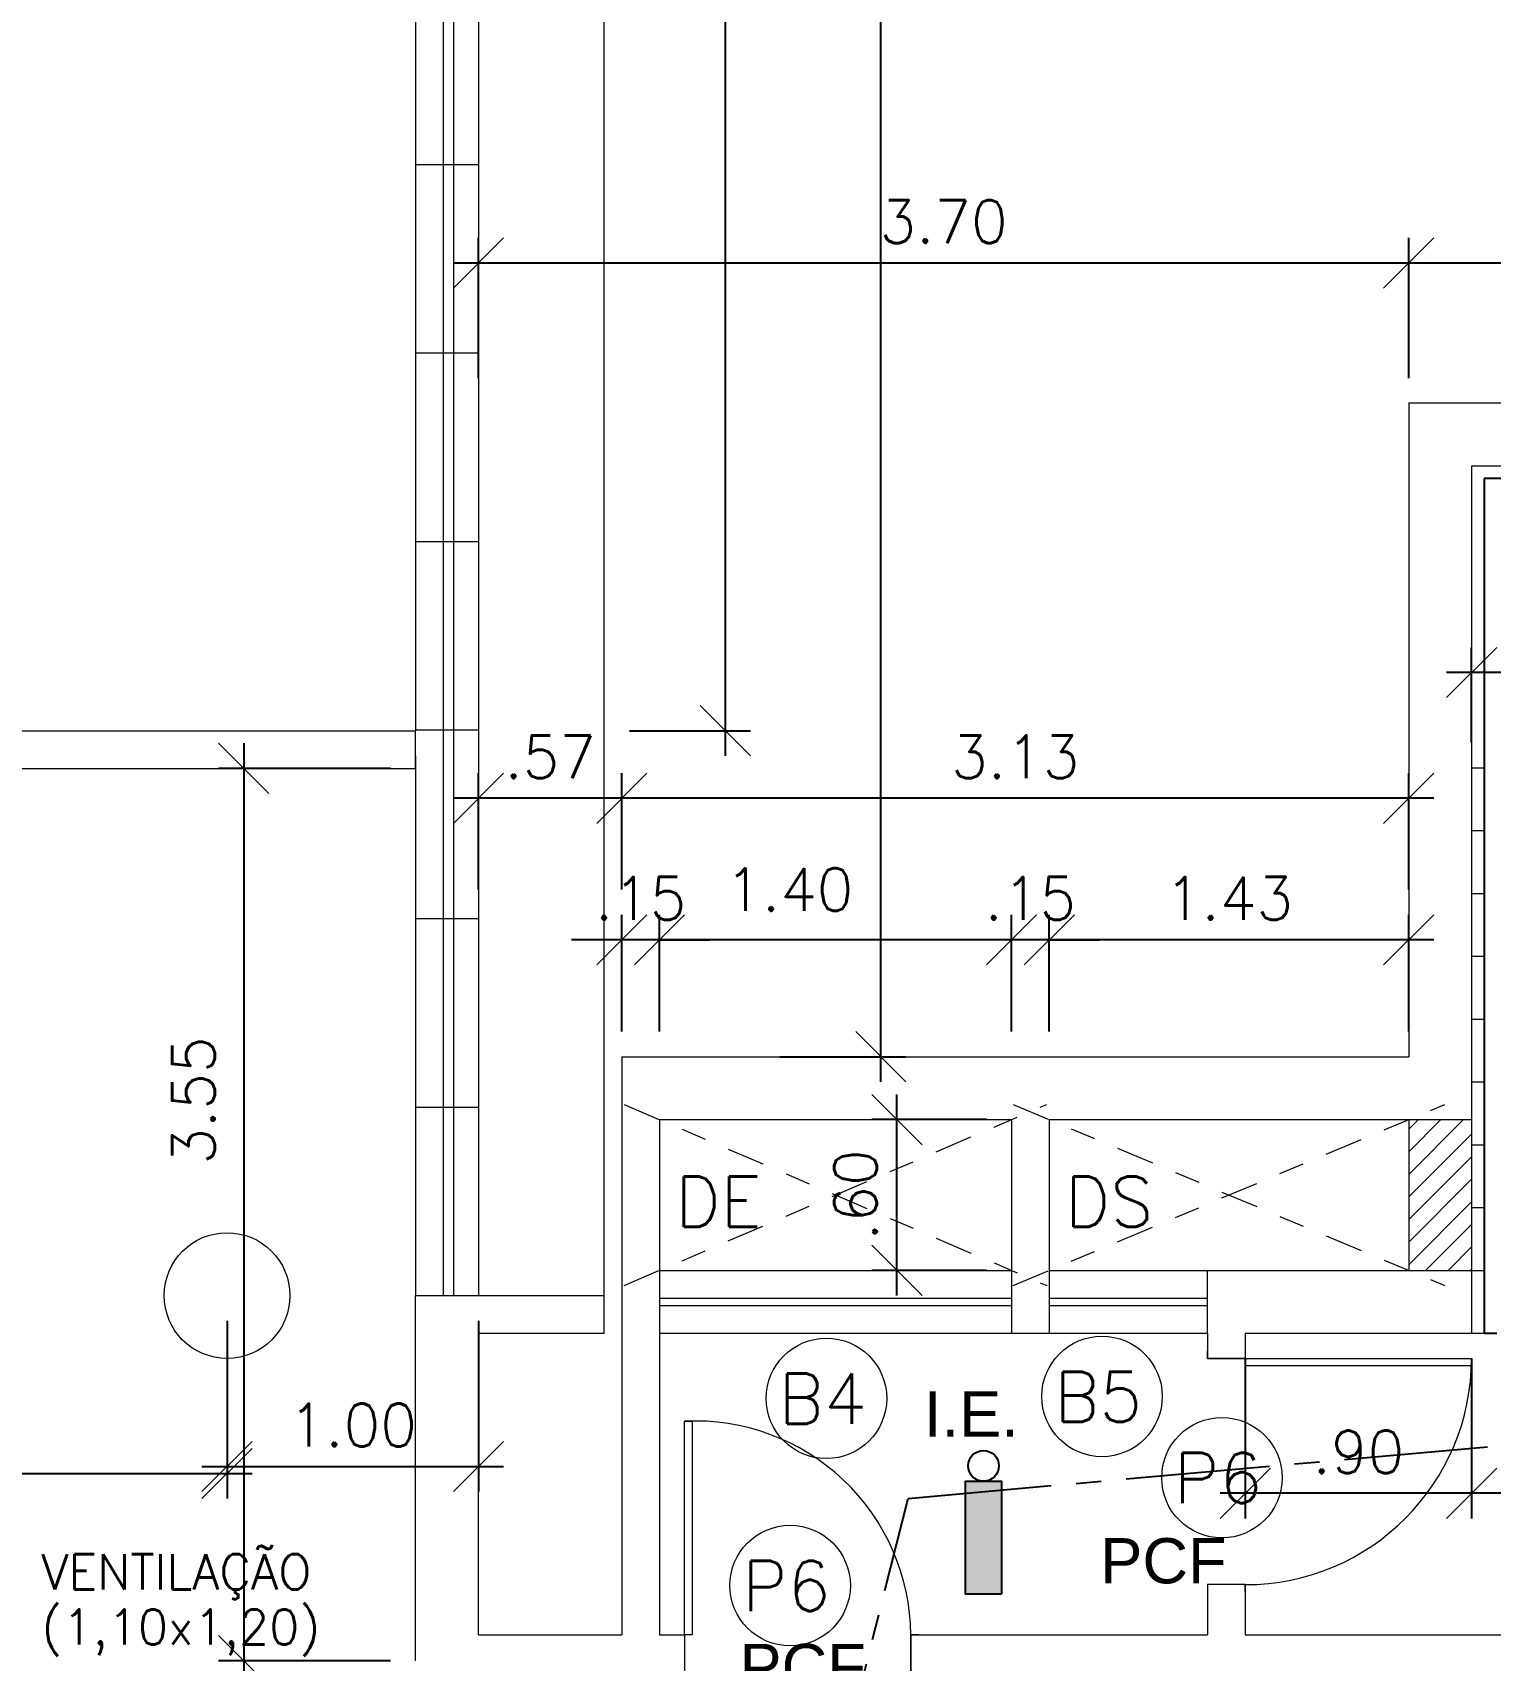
# Model space of a CAD drawing. Header units: millimetres. Extents: x 521 to 1055, y 261 to 520.
# Drawn here: x 680.48 to 686.28, y 403.8 to 410.27 of the extents above; entities that cross this region are included whole.
import ezdxf

# ---------------------------------------------------------------- set-up
doc = ezdxf.new("R2010")
doc.units = ezdxf.units.MM
for name, pattern in [('CENTER2', [28.575, 19.05, -3.175, 3.175, -3.175]), ('CONTINU', [0]), ('DASHDOT', [1, 0.5, -0.25, 0, -0.25])]:
    doc.linetypes.add(name, pattern=pattern)
doc.layers.add('0.1', color=8, linetype='Continuous', lineweight=13)
doc.layers.add('ppci', color=8, linetype='Continuous')
doc.styles.add('ROMANS', font='romans')
doc.styles.get("Standard").update_dxf_attribs({"font": 'romans.shx'})
doc.styles.add('STYLE1', font='sanss___.ttf')
doc.dimstyles.new('Fares Eng - 50', dxfattribs={"dimscale": 2, "dimtxt": 0.085, "dimasz": 0.1, "dimexe": 0.05, "dimexo": 0.05, "dimgap": 0.04, "dimtad": 1, "dimzin": 4, "dimdsep": 46, "dimtxsty": 'ROMANS', "dimblk1": 'OBLIQUE', "dimblk2": 'OBLIQUE', "dimsah": 1, "dimcen": 0.05, "dimdle": 0.05, "dimclrd": 8, "dimclre": 8, "dimclrt": 8, "dimaunit": 1, "dimadec": 0, "dimazin": 0, "dimtfac": 1, "dimtix": 1, "dimtmove": 2, "dimatfit": 0, "dimldrblk": 'OPEN90', "dimfxl": 1, "dimtolj": 1, "dimtzin": 0, "dimarcsym": 0})

# ---------------------------------------------------------------- blocks, each defined once
blk = doc.blocks.new('P90')
for points in [[(0.075, 0.93), (0.075, 0.9), (-0.075, 0.9), (-0.075, 0.93)], [(0.075, -0.03), (0.075, 0), (-0.075, 0), (-0.075, -0.03)]]:
    blk.add_lwpolyline(points)
blk.add_lwpolyline([(0.975, 0.87), (0.075, 0.87), (0.075, 0.9), (0.975, 0.9)], close=True)
at = {"color": 8}
blk.add_arc((0.075, 0.9), 0.9, 270, 0, dxfattribs=at)
blk = doc.blocks.new('_OBLIQUE')
at = {"color": 0, "linetype": 'ByBlock'}
blk.add_line((-0.5, -0.5), (0.5, 0.5), dxfattribs=at)
blk = doc.blocks.new('*D405')
at = {"layer": '0.1', "color": 8, "linetype": 'CONTINU', "lineweight": -2, "transparency": 16777216}
for p, q in [((686.2027, 407.4465), (686.2027, 407.825)), ((687.4027, 407.4465), (687.4027, 407.825)), ((687.5027, 407.725), (686.1027, 407.725))]:
    blk.add_line(p, q, dxfattribs=at)
at = {"layer": 'DEFPOINTS', "color": 0, "linetype": 'CONTINU', "lineweight": -2, "transparency": 16777216}
for p in [(686.2027, 407.725), (686.2027, 407.3465), (687.4027, 407.3465)]:
    blk.add_point(p, dxfattribs=at)
at = {"layer": '0.1', "color": 8, "linetype": 'CONTINU', "lineweight": -2, "transparency": 16777216, "xscale": 0.2, "yscale": 0.2, "zscale": 0.2, "rotation": 180}
blk.add_blockref('_OBLIQUE', (686.2027, 407.725), dxfattribs=at)
at = {"layer": '0.1', "color": 8, "linetype": 'CONTINU', "lineweight": -2, "transparency": 16777216, "xscale": 0.2, "yscale": 0.2, "zscale": 0.2}
blk.add_blockref('_OBLIQUE', (687.4027, 407.725), dxfattribs=at)
at = {"layer": '0.1', "color": 8, "linetype": 'CONTINU', "transparency": 16777216, "insert": (686.8027, 407.89), "char_height": 0.17, "attachment_point": 5, "style": 'ROMANS'}
blk.add_mtext('\\A1;1.20', dxfattribs=at)
blk = doc.blocks.new('_Open90')
at = {"color": 0, "linetype": 'ByBlock', "lineweight": -2}
for p, q in [((-0.5, 0.5), (0, 0)), ((0, 0), (-1, 0)), ((0, 0), (-0.5, -0.5))]:
    blk.add_line(p, q, dxfattribs=at)
blk = doc.blocks.new('*D408')
at = {"layer": '0.1', "color": 8, "linetype": 'CONTINU', "lineweight": -2, "transparency": 16777216}
for p, q in [((686.2027, 404.9965), (686.2027, 404.36)), ((688.7527, 404.9965), (688.7527, 404.36)), ((688.8527, 404.46), (686.1027, 404.46))]:
    blk.add_line(p, q, dxfattribs=at)
at = {"layer": 'DEFPOINTS', "color": 0, "linetype": 'CONTINU', "lineweight": -2, "transparency": 16777216}
for p in [(686.2027, 405.0965), (688.7527, 405.0965), (686.2027, 404.46)]:
    blk.add_point(p, dxfattribs=at)
at = {"layer": '0.1', "color": 8, "linetype": 'CONTINU', "lineweight": -2, "transparency": 16777216, "xscale": 0.2, "yscale": 0.2, "zscale": 0.2, "rotation": 180}
blk.add_blockref('_OBLIQUE', (686.2027, 404.46), dxfattribs=at)
at = {"layer": '0.1', "color": 8, "linetype": 'CONTINU', "lineweight": -2, "transparency": 16777216, "xscale": 0.2, "yscale": 0.2, "zscale": 0.2}
blk.add_blockref('_OBLIQUE', (688.7527, 404.46), dxfattribs=at)
at = {"layer": '0.1', "color": 8, "linetype": 'CONTINU', "transparency": 16777216, "insert": (687.4777, 404.625), "char_height": 0.17, "attachment_point": 5, "style": 'ROMANS'}
blk.add_mtext('\\A1;2.55', dxfattribs=at)
blk = doc.blocks.new('*D409')
at = {"layer": '0.1', "color": 8, "linetype": 'CONTINU', "lineweight": -2, "transparency": 16777216}
for p, q in [((685.3027, 404.9965), (685.3027, 404.36)), ((686.2027, 404.9965), (686.2027, 404.36)), ((686.3027, 404.46), (685.2027, 404.46))]:
    blk.add_line(p, q, dxfattribs=at)
at = {"layer": 'DEFPOINTS', "color": 0, "linetype": 'CONTINU', "lineweight": -2, "transparency": 16777216}
for p in [(685.3027, 405.0965), (686.2027, 405.0965), (685.3027, 404.46)]:
    blk.add_point(p, dxfattribs=at)
at = {"layer": '0.1', "color": 8, "linetype": 'CONTINU', "lineweight": -2, "transparency": 16777216, "xscale": 0.2, "yscale": 0.2, "zscale": 0.2, "rotation": 180}
blk.add_blockref('_OBLIQUE', (685.3027, 404.46), dxfattribs=at)
at = {"layer": '0.1', "color": 8, "linetype": 'CONTINU', "lineweight": -2, "transparency": 16777216, "xscale": 0.2, "yscale": 0.2, "zscale": 0.2}
blk.add_blockref('_OBLIQUE', (686.2027, 404.46), dxfattribs=at)
at = {"layer": '0.1', "color": 8, "linetype": 'CONTINU', "transparency": 16777216, "insert": (685.7527, 404.625), "char_height": 0.17, "attachment_point": 5, "style": 'ROMANS'}
blk.add_mtext('\\A1;.90', dxfattribs=at)
blk = doc.blocks.new('P90 - parede 25cm')
for points in [[(-0.125, 0.93), (-0.125, 0.9), (0.125, 0.9), (0.125, 0.93)], [(-0.125, -0.03), (-0.125, 0), (0.125, 0), (0.125, -0.03)]]:
    blk.add_lwpolyline(points)
blk.add_lwpolyline([(-0.975, 0.03), (-0.125, 0.03), (-0.125, 0), (-0.975, 0)], close=True)
at = {"color": 8}
blk.add_arc((-0.1175, 0.0415), 0.8585, 90.50075, 182.77241, dxfattribs=at)
blk = doc.blocks.new('*D419')
at = {"layer": '0.1', "color": 8, "linetype": 'CONTINU', "lineweight": -2, "transparency": 16777216}
for p, q in [((676.6277, 405.1465), (676.6277, 404.4387)), ((681.2527, 405.1465), (681.2527, 404.4387)), ((676.5277, 404.5387), (681.3527, 404.5387))]:
    blk.add_line(p, q, dxfattribs=at)
at = {"layer": 'DEFPOINTS', "color": 0, "linetype": 'CONTINU', "lineweight": -2, "transparency": 16777216}
for p in [(676.6277, 405.2465), (681.2527, 405.2465), (681.2527, 404.5387)]:
    blk.add_point(p, dxfattribs=at)
at = {"layer": '0.1', "color": 8, "linetype": 'CONTINU', "lineweight": -2, "transparency": 16777216, "xscale": 0.2, "yscale": 0.2, "zscale": 0.2, "rotation": 180}
blk.add_blockref('_OBLIQUE', (676.6277, 404.5387), dxfattribs=at)
at = {"layer": '0.1', "color": 8, "linetype": 'CONTINU', "lineweight": -2, "transparency": 16777216, "xscale": 0.2, "yscale": 0.2, "zscale": 0.2}
blk.add_blockref('_OBLIQUE', (681.2527, 404.5387), dxfattribs=at)
at = {"layer": '0.1', "color": 8, "linetype": 'CONTINU', "transparency": 16777216, "insert": (678.9402, 404.7037), "char_height": 0.17, "attachment_point": 5, "style": 'ROMANS'}
blk.add_mtext('\\A1;4.625', dxfattribs=at)
blk = doc.blocks.new('*D420')
at = {"layer": '0.1', "color": 8, "linetype": 'CONTINU', "lineweight": -2, "transparency": 16777216}
for p, q in [((681.2527, 405.1465), (681.2527, 404.4665)), ((682.2527, 405.1465), (682.2527, 404.4665)), ((681.1527, 404.5665), (682.3527, 404.5665))]:
    blk.add_line(p, q, dxfattribs=at)
at = {"layer": 'DEFPOINTS', "color": 0, "linetype": 'CONTINU', "lineweight": -2, "transparency": 16777216}
for p in [(681.2527, 405.2465), (682.2527, 405.2465), (682.2527, 404.5665)]:
    blk.add_point(p, dxfattribs=at)
at = {"layer": '0.1', "color": 8, "linetype": 'CONTINU', "lineweight": -2, "transparency": 16777216, "xscale": 0.2, "yscale": 0.2, "zscale": 0.2, "rotation": 180}
blk.add_blockref('_OBLIQUE', (681.2527, 404.5665), dxfattribs=at)
at = {"layer": '0.1', "color": 8, "linetype": 'CONTINU', "lineweight": -2, "transparency": 16777216, "xscale": 0.2, "yscale": 0.2, "zscale": 0.2}
blk.add_blockref('_OBLIQUE', (682.2527, 404.5665), dxfattribs=at)
at = {"layer": '0.1', "color": 8, "linetype": 'CONTINU', "transparency": 16777216, "insert": (681.7527, 404.7315), "char_height": 0.17, "attachment_point": 5, "style": 'ROMANS'}
blk.add_mtext('\\A1;1.00', dxfattribs=at)
blk = doc.blocks.new('*D380')
at = {"layer": '0.1', "color": 8, "linetype": 'CONTINU', "lineweight": -2, "transparency": 16777216}
for p, q in [((685.9527, 408.8965), (685.9527, 409.4536)), ((689.0027, 408.8965), (689.0027, 409.4536)), ((689.1027, 409.3536), (685.8527, 409.3536))]:
    blk.add_line(p, q, dxfattribs=at)
at = {"layer": 'DEFPOINTS', "color": 0, "linetype": 'CONTINU', "lineweight": -2, "transparency": 16777216}
for p in [(685.9527, 409.3536), (685.9527, 408.7965), (689.0027, 408.7965)]:
    blk.add_point(p, dxfattribs=at)
at = {"layer": '0.1', "color": 8, "linetype": 'CONTINU', "lineweight": -2, "transparency": 16777216, "xscale": 0.2, "yscale": 0.2, "zscale": 0.2, "rotation": 180}
blk.add_blockref('_OBLIQUE', (685.9527, 409.3536), dxfattribs=at)
at = {"layer": '0.1', "color": 8, "linetype": 'CONTINU', "lineweight": -2, "transparency": 16777216, "xscale": 0.2, "yscale": 0.2, "zscale": 0.2}
blk.add_blockref('_OBLIQUE', (689.0027, 409.3536), dxfattribs=at)
at = {"layer": '0.1', "color": 8, "linetype": 'CONTINU', "transparency": 16777216, "insert": (687.4777, 409.5186), "char_height": 0.17, "attachment_point": 5, "style": 'ROMANS'}
blk.add_mtext('\\A1;3.05', dxfattribs=at)
blk = doc.blocks.new('*D381')
at = {"layer": '0.1', "color": 8, "linetype": 'CONTINU', "lineweight": -2, "transparency": 16777216}
for p, q in [((682.2527, 408.8965), (682.2527, 409.4536)), ((685.9527, 408.8965), (685.9527, 409.4536)), ((686.0527, 409.3536), (682.1527, 409.3536))]:
    blk.add_line(p, q, dxfattribs=at)
at = {"layer": 'DEFPOINTS', "color": 0, "linetype": 'CONTINU', "lineweight": -2, "transparency": 16777216}
for p in [(682.2527, 409.3536), (682.2527, 408.7965), (685.9527, 408.7965)]:
    blk.add_point(p, dxfattribs=at)
at = {"layer": '0.1', "color": 8, "linetype": 'CONTINU', "lineweight": -2, "transparency": 16777216, "xscale": 0.2, "yscale": 0.2, "zscale": 0.2, "rotation": 180}
blk.add_blockref('_OBLIQUE', (682.2527, 409.3536), dxfattribs=at)
at = {"layer": '0.1', "color": 8, "linetype": 'CONTINU', "lineweight": -2, "transparency": 16777216, "xscale": 0.2, "yscale": 0.2, "zscale": 0.2}
blk.add_blockref('_OBLIQUE', (685.9527, 409.3536), dxfattribs=at)
at = {"layer": '0.1', "color": 8, "linetype": 'CONTINU', "transparency": 16777216, "insert": (684.1027, 409.5186), "char_height": 0.17, "attachment_point": 5, "style": 'ROMANS'}
blk.add_mtext('\\A1;3.70', dxfattribs=at)
blk = doc.blocks.new('*D435')
at = {"layer": '0.1', "color": 8, "linetype": 'CONTINU', "lineweight": -2, "transparency": 16777216}
for p, q in [((684.5227, 406.2965), (684.5227, 406.7616)), ((685.9527, 406.2965), (685.9527, 406.7616)), ((686.0527, 406.6616), (684.4227, 406.6616))]:
    blk.add_line(p, q, dxfattribs=at)
at = {"layer": 'DEFPOINTS', "color": 0, "linetype": 'CONTINU', "lineweight": -2, "transparency": 16777216}
for p in [(684.5227, 406.6616), (684.5227, 406.1965), (685.9527, 406.1965)]:
    blk.add_point(p, dxfattribs=at)
at = {"layer": '0.1', "color": 8, "linetype": 'CONTINU', "lineweight": -2, "transparency": 16777216, "xscale": 0.2, "yscale": 0.2, "zscale": 0.2, "rotation": 180}
blk.add_blockref('_OBLIQUE', (684.5227, 406.6616), dxfattribs=at)
at = {"layer": '0.1', "color": 8, "linetype": 'CONTINU', "lineweight": -2, "transparency": 16777216, "xscale": 0.2, "yscale": 0.2, "zscale": 0.2}
blk.add_blockref('_OBLIQUE', (685.9527, 406.6616), dxfattribs=at)
at = {"layer": '0.1', "color": 8, "linetype": 'CONTINU', "transparency": 16777216, "insert": (685.2377, 406.8266), "char_height": 0.17, "attachment_point": 5, "style": 'ROMANS'}
blk.add_mtext('\\A1;1.43', dxfattribs=at)
blk = doc.blocks.new('*D382')
at = {"layer": '0.1', "color": 8, "linetype": 'CONTINU', "lineweight": -2, "transparency": 16777216}
for p, q in [((684.3727, 406.2965), (684.3727, 406.7616)), ((684.5227, 406.2965), (684.5227, 406.7616)), ((684.3727, 406.6616), (684.1727, 406.6616)), ((684.5227, 406.6616), (684.3727, 406.6616)), ((684.5227, 406.6616), (684.7227, 406.6616))]:
    blk.add_line(p, q, dxfattribs=at)
at = {"layer": 'DEFPOINTS', "color": 0, "linetype": 'CONTINU', "lineweight": -2, "transparency": 16777216}
for p in [(684.3727, 406.6616), (684.3727, 406.1965), (684.5227, 406.1965)]:
    blk.add_point(p, dxfattribs=at)
at = {"layer": '0.1', "color": 8, "linetype": 'CONTINU', "lineweight": -2, "transparency": 16777216, "xscale": 0.2, "yscale": 0.2, "zscale": 0.2}
blk.add_blockref('_OBLIQUE', (684.3727, 406.6616), dxfattribs=at)
at = {"layer": '0.1', "color": 8, "linetype": 'CONTINU', "lineweight": -2, "transparency": 16777216, "xscale": 0.2, "yscale": 0.2, "zscale": 0.2, "rotation": 180}
blk.add_blockref('_OBLIQUE', (684.5227, 406.6616), dxfattribs=at)
at = {"layer": '0.1', "color": 8, "linetype": 'CONTINU', "transparency": 16777216, "insert": (684.4477, 406.8266), "char_height": 0.17, "attachment_point": 5, "style": 'ROMANS'}
blk.add_mtext('\\A1;.15', dxfattribs=at)
blk = doc.blocks.new('*D383')
at = {"layer": '0.1', "color": 8, "linetype": 'CONTINU', "lineweight": -2, "transparency": 16777216}
for p, q in [((682.9727, 406.2965), (682.9727, 406.7616)), ((684.3727, 406.2965), (684.3727, 406.7616)), ((684.4727, 406.6616), (682.8727, 406.6616))]:
    blk.add_line(p, q, dxfattribs=at)
at = {"layer": 'DEFPOINTS', "color": 0, "linetype": 'CONTINU', "lineweight": -2, "transparency": 16777216}
for p in [(682.9727, 406.6616), (682.9727, 406.1965), (684.3727, 406.1965)]:
    blk.add_point(p, dxfattribs=at)
at = {"layer": '0.1', "color": 8, "linetype": 'CONTINU', "lineweight": -2, "transparency": 16777216, "xscale": 0.2, "yscale": 0.2, "zscale": 0.2, "rotation": 180}
blk.add_blockref('_OBLIQUE', (682.9727, 406.6616), dxfattribs=at)
at = {"layer": '0.1', "color": 8, "linetype": 'CONTINU', "lineweight": -2, "transparency": 16777216, "xscale": 0.2, "yscale": 0.2, "zscale": 0.2}
blk.add_blockref('_OBLIQUE', (684.3727, 406.6616), dxfattribs=at)
at = {"layer": '0.1', "color": 8, "linetype": 'CONTINU', "transparency": 16777216, "insert": (683.4891, 406.8616), "char_height": 0.17, "attachment_point": 5, "style": 'ROMANS'}
blk.add_mtext('\\A1;1.40', dxfattribs=at)
blk = doc.blocks.new('*D436')
at = {"layer": '0.1', "color": 8, "linetype": 'CONTINU', "lineweight": -2, "transparency": 16777216}
for p, q in [((682.8227, 406.2965), (682.8227, 406.7616)), ((682.9727, 406.2965), (682.9727, 406.7616)), ((682.8227, 406.6616), (682.6227, 406.6616)), ((682.9727, 406.6616), (682.8227, 406.6616)), ((682.9727, 406.6616), (683.1727, 406.6616))]:
    blk.add_line(p, q, dxfattribs=at)
at = {"layer": 'DEFPOINTS', "color": 0, "linetype": 'CONTINU', "lineweight": -2, "transparency": 16777216}
for p in [(682.8227, 406.6616), (682.8227, 406.1965), (682.9727, 406.1965)]:
    blk.add_point(p, dxfattribs=at)
at = {"layer": '0.1', "color": 8, "linetype": 'CONTINU', "lineweight": -2, "transparency": 16777216, "xscale": 0.2, "yscale": 0.2, "zscale": 0.2}
blk.add_blockref('_OBLIQUE', (682.8227, 406.6616), dxfattribs=at)
at = {"layer": '0.1', "color": 8, "linetype": 'CONTINU', "lineweight": -2, "transparency": 16777216, "xscale": 0.2, "yscale": 0.2, "zscale": 0.2, "rotation": 180}
blk.add_blockref('_OBLIQUE', (682.9727, 406.6616), dxfattribs=at)
at = {"layer": '0.1', "color": 8, "linetype": 'CONTINU', "transparency": 16777216, "insert": (682.8977, 406.8266), "char_height": 0.17, "attachment_point": 5, "style": 'ROMANS'}
blk.add_mtext('\\A1;.15', dxfattribs=at)
blk = doc.blocks.new('*D387')
at = {"layer": '0.1', "color": 8, "linetype": 'CONTINU', "lineweight": -2, "transparency": 16777216}
for p, q in [((682.8227, 406.8616), (682.8227, 407.3247)), ((685.9527, 406.8616), (685.9527, 407.3247)), ((686.0527, 407.2247), (682.7227, 407.2247))]:
    blk.add_line(p, q, dxfattribs=at)
at = {"layer": 'DEFPOINTS', "color": 0, "linetype": 'CONTINU', "lineweight": -2, "transparency": 16777216}
for p in [(682.8227, 407.2247), (682.8227, 406.7616), (685.9527, 406.7616)]:
    blk.add_point(p, dxfattribs=at)
at = {"layer": '0.1', "color": 8, "linetype": 'CONTINU', "lineweight": -2, "transparency": 16777216, "xscale": 0.2, "yscale": 0.2, "zscale": 0.2, "rotation": 180}
blk.add_blockref('_OBLIQUE', (682.8227, 407.2247), dxfattribs=at)
at = {"layer": '0.1', "color": 8, "linetype": 'CONTINU', "lineweight": -2, "transparency": 16777216, "xscale": 0.2, "yscale": 0.2, "zscale": 0.2}
blk.add_blockref('_OBLIQUE', (685.9527, 407.2247), dxfattribs=at)
at = {"layer": '0.1', "color": 8, "linetype": 'CONTINU', "transparency": 16777216, "insert": (684.3877, 407.3897), "char_height": 0.17, "attachment_point": 5, "style": 'ROMANS'}
blk.add_mtext('\\A1;3.13', dxfattribs=at)
blk = doc.blocks.new('*D388')
at = {"layer": '0.1', "color": 8, "linetype": 'CONTINU', "lineweight": -2, "transparency": 16777216}
for p, q in [((682.2527, 406.8616), (682.2527, 407.3247)), ((682.8227, 406.8616), (682.8227, 407.3247)), ((682.9227, 407.2247), (682.1527, 407.2247))]:
    blk.add_line(p, q, dxfattribs=at)
at = {"layer": 'DEFPOINTS', "color": 0, "linetype": 'CONTINU', "lineweight": -2, "transparency": 16777216}
for p in [(682.2527, 407.2247), (682.2527, 406.7616), (682.8227, 406.7616)]:
    blk.add_point(p, dxfattribs=at)
at = {"layer": '0.1', "color": 8, "linetype": 'CONTINU', "lineweight": -2, "transparency": 16777216, "xscale": 0.2, "yscale": 0.2, "zscale": 0.2, "rotation": 180}
blk.add_blockref('_OBLIQUE', (682.2527, 407.2247), dxfattribs=at)
at = {"layer": '0.1', "color": 8, "linetype": 'CONTINU', "lineweight": -2, "transparency": 16777216, "xscale": 0.2, "yscale": 0.2, "zscale": 0.2}
blk.add_blockref('_OBLIQUE', (682.8227, 407.2247), dxfattribs=at)
at = {"layer": '0.1', "color": 8, "linetype": 'CONTINU', "transparency": 16777216, "insert": (682.5377, 407.3897), "char_height": 0.17, "attachment_point": 5, "style": 'ROMANS'}
blk.add_mtext('\\A1;.57', dxfattribs=at)
blk = doc.blocks.new('*D437')
at = {"layer": '0.1', "color": 8, "linetype": 'CONTINU', "lineweight": -2, "transparency": 16777216}
for p, q in [((681.3188, 407.4436), (681.3188, 403.6936)), ((681.9027, 407.3436), (681.2188, 407.3436)), ((681.9027, 403.7936), (681.2188, 403.7936))]:
    blk.add_line(p, q, dxfattribs=at)
at = {"layer": 'DEFPOINTS', "color": 0, "linetype": 'CONTINU', "lineweight": -2, "transparency": 16777216}
for p in [(682.0027, 407.3436), (681.3188, 403.7936), (682.0027, 403.7936)]:
    blk.add_point(p, dxfattribs=at)
at = {"layer": '0.1', "color": 8, "linetype": 'CONTINU', "lineweight": -2, "transparency": 16777216, "xscale": 0.2, "yscale": 0.2, "zscale": 0.2}
for p, rotation in [((681.3188, 407.3436), 90), ((681.3188, 403.7936), 270)]:
    blk.add_blockref('_OBLIQUE', p, dxfattribs=dict(at, rotation=rotation))
at = {"layer": '0.1', "color": 8, "linetype": 'CONTINU', "transparency": 16777216, "insert": (681.1188, 406.0224), "char_height": 0.17, "attachment_point": 5, "rotation": 90, "style": 'ROMANS'}
blk.add_mtext('\\A1;3.55', dxfattribs=at)
blk = doc.blocks.new('*D445')
at = {"layer": '0.1', "color": 8, "linetype": 'CONTINU', "lineweight": -2, "transparency": 16777216}
for p, q in [((683.8529, 406.0965), (683.8529, 424.3465)), ((683.4514, 424.2465), (683.9529, 424.2465)), ((683.4514, 406.1965), (683.9529, 406.1965))]:
    blk.add_line(p, q, dxfattribs=at)
at = {"layer": 'DEFPOINTS', "color": 0, "linetype": 'CONTINU', "lineweight": -2, "transparency": 16777216}
for p in [(683.3514, 424.2465), (683.8529, 424.2465), (683.3514, 406.1965)]:
    blk.add_point(p, dxfattribs=at)
at = {"layer": '0.1', "color": 8, "linetype": 'CONTINU', "lineweight": -2, "transparency": 16777216, "xscale": 0.2, "yscale": 0.2, "zscale": 0.2}
for p, rotation in [((683.8529, 424.2465), 90), ((683.8529, 406.1965), 270)]:
    blk.add_blockref('_OBLIQUE', p, dxfattribs=dict(at, rotation=rotation))
at = {"layer": '0.1', "color": 8, "linetype": 'CONTINU', "transparency": 16777216, "insert": (683.6879, 415.2215), "char_height": 0.17, "attachment_point": 5, "rotation": 90, "style": 'ROMANS'}
blk.add_mtext('\\A1;18.05', dxfattribs=at)
blk = doc.blocks.new('*D649')
at = {"layer": '0.1', "color": 8, "linetype": 'CONTINU', "lineweight": -2, "transparency": 16777216}
for p, q in [((683.2342, 417.6465), (683.2342, 407.3936)), ((682.8527, 417.5465), (683.3342, 417.5465)), ((682.8527, 407.4936), (683.3342, 407.4936))]:
    blk.add_line(p, q, dxfattribs=at)
at = {"layer": 'DEFPOINTS', "color": 0, "linetype": 'CONTINU', "lineweight": -2, "transparency": 16777216}
for p in [(682.7527, 417.5465), (682.7527, 407.4936), (683.2342, 407.4936)]:
    blk.add_point(p, dxfattribs=at)
at = {"layer": '0.1', "color": 8, "linetype": 'CONTINU', "lineweight": -2, "transparency": 16777216, "xscale": 0.2, "yscale": 0.2, "zscale": 0.2}
for p, rotation in [((683.2342, 417.5465), 90), ((683.2342, 407.4936), 270)]:
    blk.add_blockref('_OBLIQUE', p, dxfattribs=dict(at, rotation=rotation))
at = {"layer": '0.1', "color": 8, "linetype": 'CONTINU', "transparency": 16777216, "insert": (683.0692, 412.52), "char_height": 0.17, "attachment_point": 5, "rotation": 90, "style": 'ROMANS'}
blk.add_mtext('\\A1;10.05', dxfattribs=at)
blk = doc.blocks.new('*D2471')
at = {"layer": '0.1', "color": 8, "linetype": 'CONTINU', "lineweight": -2, "transparency": 16777216}
for p, q in [((683.9172, 405.2465), (683.9172, 406.0465)), ((684.2727, 405.9465), (683.8172, 405.9465)), ((684.2727, 405.3465), (683.8172, 405.3465))]:
    blk.add_line(p, q, dxfattribs=at)
at = {"layer": 'DEFPOINTS', "color": 0, "linetype": 'CONTINU', "lineweight": -2, "transparency": 16777216}
for p in [(683.9172, 405.9465), (684.3727, 405.9465), (684.3727, 405.3465)]:
    blk.add_point(p, dxfattribs=at)
at = {"layer": '0.1', "color": 8, "linetype": 'CONTINU', "lineweight": -2, "transparency": 16777216, "xscale": 0.2, "yscale": 0.2, "zscale": 0.2}
for p, rotation in [((683.9172, 405.9465), 90), ((683.9172, 405.3465), 270)]:
    blk.add_blockref('_OBLIQUE', p, dxfattribs=dict(at, rotation=rotation))
at = {"layer": '0.1', "color": 8, "linetype": 'CONTINU', "transparency": 16777216, "insert": (683.7522, 405.6465), "char_height": 0.17, "attachment_point": 5, "rotation": 90, "style": 'ROMANS'}
blk.add_mtext('\\A1;.60', dxfattribs=at)

msp = doc.modelspace()

# ---------------------------------------------------------------- hatches: boundary and pattern name
at = {"layer": '0.1', "linetype": 'CONTINU'}
h = msp.add_hatch(dxfattribs=at)
h.set_pattern_fill('ANSI31', color=8, scale=0.02, style=0)
h.set_pattern_definition([(45, (-34.6237, 6e-14), (-0.0449012806, 0.0449012806), [])])
h.paths.add_polyline_path([(686.20267, 405.94649), (685.95267, 405.94649), (685.95267, 405.34649), (686.20267, 405.34649)])
at = {"layer": 'ppci'}
msp.add_hatch(color=10, dxfattribs=at).paths.add_polyline_path([(684.33273, 404.50785), (684.19023, 404.50785), (684.19023, 404.05932), (684.33273, 404.05932)])

# ---------------------------------------------------------------- linework, layer by layer
at = {"layer": '0.1', "color": 8, "linetype": 'CONTINU'}
for p, q in [((682.11267, 423.09649), (682.11267, 405.24649)), ((682.15267, 423.09649), (682.15267, 405.24649)), ((682.25267, 423.09649), (682.25267, 405.24649)), ((682.75267, 405.24649), (682.75267, 423.09649)), ((682.00267, 411.19649), (682.00267, 407.49357)), ((682.00267, 409.74649), (682.25267, 409.74649)), ((682.00267, 408.99649), (682.25267, 408.99649)), ((682.00267, 408.24649), (682.25267, 408.24649)), ((682.00267, 407.49649), (682.25267, 407.49649)), ((682.00267, 407.39357), (682.00267, 405.24649)), ((682.00267, 406.74649), (682.25267, 406.74649)), ((682.00267, 405.99649), (682.25267, 405.99649))]:
    msp.add_line(p, q, dxfattribs=at)
at = {"layer": '0.1', "color": 7}
for p, q in [((685.95267, 408.79649), (685.95267, 406.19649)), ((689.00267, 408.79649), (685.95267, 408.79649)), ((686.20267, 408.54649), (686.20267, 405.94649)), ((688.75267, 408.54649), (686.20267, 408.54649)), ((675.65267, 407.49357), (682.00267, 407.49357)), ((675.65267, 407.34357), (682.00267, 407.34357)), ((686.20267, 406.34495), (686.20267, 405.94649)), ((682.82267, 406.19649), (682.82267, 403.89649)), ((682.82267, 406.19649), (685.95267, 406.19649)), ((682.82267, 406.19649), (685.95267, 406.19649)), ((682.82267, 406.19649), (682.82267, 405.04649)), ((682.97267, 405.94649), (682.97267, 405.09649)), ((682.97267, 405.94649), (682.97267, 405.09649)), ((682.97267, 405.94649), (684.37267, 405.94649)), ((684.37267, 405.94649), (684.37267, 405.09649)), ((684.52267, 405.94649), (686.20267, 405.94649)), ((684.52267, 405.94649), (684.52267, 405.34649)), ((685.95267, 405.94649), (685.95267, 405.34649)), ((686.20267, 405.94649), (686.20267, 405.34649)), ((684.52267, 405.34649), (684.52267, 405.09649)), ((685.15267, 405.34649), (686.20267, 405.34649)), ((685.15267, 405.09649), (685.15267, 405.34649)), ((686.20267, 405.34649), (686.20267, 405.09649)), ((682.00267, 405.24649), (682.75267, 405.24649)), ((682.00267, 403.79357), (682.00267, 405.24649)), ((682.75267, 405.09649), (682.75267, 405.24649)), ((682.25267, 403.89649), (682.25267, 405.09649)), ((682.25267, 405.09649), (682.75267, 405.09649)), ((682.97267, 405.09649), (682.97267, 403.89649)), ((684.37267, 405.09649), (684.52267, 405.09649)), ((685.15267, 405.09649), (685.15267, 404.99649)), ((685.30267, 405.09649), (685.30267, 404.99649)), ((685.30267, 405.09649), (686.20267, 405.09649)), ((685.30267, 405.09649), (686.20267, 405.09649)), ((685.15267, 404.99649), (685.30267, 404.99649)), ((685.30267, 404.09649), (685.15267, 404.09649)), ((685.15267, 404.09649), (685.15267, 403.89649)), ((685.30267, 404.09649), (685.30267, 403.89649)), ((682.25267, 403.89649), (682.82267, 403.89649)), ((682.97267, 403.89649), (683.07267, 403.89649)), ((683.07267, 403.89649), (683.07267, 403.64649)), ((683.97267, 403.64649), (683.97267, 403.89649)), ((683.97267, 403.89649), (685.15267, 403.89649)), ((685.30267, 403.89649), (688.75267, 403.89649))]:
    msp.add_line(p, q, dxfattribs=at)
at = {"layer": '0.1', "color": 8}
for p, q in [((682.00267, 407.34357), (682.00267, 407.49357)), ((686.20267, 407.34649), (686.25267, 407.34649)), ((686.20267, 407.09649), (686.25267, 407.09649)), ((686.20267, 406.84649), (686.25267, 406.84649)), ((686.20267, 406.59649), (686.25267, 406.59649)), ((686.20267, 406.34649), (686.25267, 406.34649)), ((686.20267, 406.09649), (686.25267, 406.09649)), ((686.20267, 405.84649), (686.25267, 405.84649)), ((686.20267, 405.59649), (686.25267, 405.59649)), ((682.97267, 405.34649), (684.37267, 405.34649)), ((684.52267, 405.34649), (685.15267, 405.34649)), ((686.20267, 405.34649), (686.25267, 405.34649)), ((682.97267, 405.23649), (684.37267, 405.23649)), ((682.97267, 405.20649), (684.37267, 405.20649)), ((684.52267, 405.23649), (685.15267, 405.23649)), ((684.52267, 405.20649), (685.15267, 405.20649)), ((682.97267, 405.09649), (684.37267, 405.09649)), ((684.52267, 405.09649), (685.15267, 405.09649)), ((686.20267, 405.09649), (686.25267, 405.09649))]:
    msp.add_line(p, q, dxfattribs=at)
at = {"layer": '0.1', "color": 8, "linetype": 'DASHDOT', "ltscale": 0.3}
for p, q in [((682.83267, 405.28649), (684.51267, 406.00649)), ((682.83267, 406.00649), (684.51267, 405.28649)), ((684.37967, 405.28649), (686.09567, 406.00649)), ((684.37967, 406.00649), (686.09567, 405.28649))]:
    msp.add_line(p, q, dxfattribs=at)
at = {"layer": '0.1', "color": 7}
msp.add_circle((681.25267, 405.24649), 0.25, dxfattribs=at)
at = {"layer": '0.1', "color": 8}
for centre in [(683.63663, 404.83758), (684.7327, 404.84518), (685.20975, 404.52202), (683.49211, 404.093)]:
    msp.add_circle(centre, 0.23964, dxfattribs=at)
at = {"layer": 'ppci', "color": 10}
for p, q in [((686.25267, 408.49649), (686.25267, 405.09649)), ((688.70267, 408.49649), (686.25267, 408.49649)), ((686.25267, 405.09649), (686.30267, 405.09649))]:
    msp.add_line(p, q, dxfattribs=at)
at = {"layer": 'ppci', "color": 10, "linetype": 'CENTER2', "lineweight": -2, "ltscale": 0.03}
msp.add_lwpolyline([(666.50267, 374.49649), (668.80058, 379.06479), (673.50987, 379.45558), (674.77861, 400.52147), (683.44369, 402.38245), (683.96106, 404.43977), (686.54336, 404.66988), (686.71384, 405.09649)], dxfattribs=at)
at = {"layer": 'ppci', "color": 10}
msp.add_lwpolyline([(684.33273, 404.05932), (684.19023, 404.05932), (684.19023, 404.50785), (684.33273, 404.50785)], close=True, dxfattribs=at)
msp.add_circle((684.26148, 404.56903), 0.06117, dxfattribs=at)

# ---------------------------------------------------------------- block references
at = {"layer": '0.1', "color": 8}
msp.add_blockref('P90', (685.22767, 404.09649), dxfattribs=at)
at = {"layer": '0.1', "color": 8, "rotation": 270}
msp.add_blockref('P90 - parede 25cm', (683.07267, 403.77149), dxfattribs=at)

# ---------------------------------------------------------------- texts
at = {"layer": '0.1', "color": 8}
for s, height, p in [('DE', 0.2, (683.03561, 405.52053)), ('DS', 0.2, (684.58561, 405.52053)), ('B4', 0.2, (683.44602, 404.73607)), ('B5', 0.2, (684.5421, 404.74366)), ('P6', 0.2, (685.01914, 404.42051)), ('VENTILAÇÃO', 0.14, (680.51412, 404.07788)), ('P6', 0.2, (683.3015, 403.99149)), ('(1,10x1,20)', 0.14, (680.51412, 403.85814))]:
    msp.add_text(s, height=height, dxfattribs=at).set_placement(p)
at = {"layer": 'ppci', "color": 10, "style": 'STYLE1'}
for s, p in [('I.E.', (684.02458, 404.68529)), ('PCF', (684.72568, 404.10153)), ('PCF', (683.29079, 403.68104))]:
    msp.add_text(s, height=0.18, dxfattribs=at).set_placement(p)

# ---------------------------------------------------------------- dimensions: what is measured, and where the dimension line sits
at = {"layer": '0.1', "color": 8, "linetype": 'CONTINU'}
for base, p1, p2, picture, middle in [((683.85288, 424.24649), (683.35142, 406.19649), (683.35142, 424.24649), '*D445', (683.68788, 415.22149)), ((683.23417, 407.49357), (682.75267, 417.54649), (682.75267, 407.49357), '*D649', (683.06917, 412.52003)), ((683.91723, 405.94649), (684.37267, 405.34649), (684.37267, 405.94649), '*D2471', (683.75223, 405.64649))]:
    dim = msp.add_linear_dim(base=base, p1=p1, p2=p2, angle=90, dimstyle='Fares Eng - 50', dxfattribs=at)
    dim.commit()
    dim.dimension.update_dxf_attribs({"geometry": picture, "text_midpoint": middle})
for base, p1, p2, picture, middle in [((682.25267, 409.35358), (685.95267, 408.79649), (682.25267, 408.79649), '*D381', (684.10267, 409.51858)), ((685.95267, 409.35358), (689.00267, 408.79649), (685.95267, 408.79649), '*D380', (687.47767, 409.51858)), ((686.20267, 407.72501), (687.40267, 407.34649), (686.20267, 407.34649), '*D405', (686.80267, 407.89001)), ((682.25267, 407.2247), (682.82267, 406.76163), (682.25267, 406.76163), '*D388', (682.53767, 407.3897)), ((682.82267, 407.2247), (685.95267, 406.76163), (682.82267, 406.76163), '*D387', (684.38767, 407.3897)), ((682.82267, 406.66163), (682.97267, 406.19649), (682.82267, 406.19649), '*D436', (682.89767, 406.82663)), ((684.37267, 406.66163), (684.52267, 406.19649), (684.37267, 406.19649), '*D382', (684.44767, 406.82663)), ((684.52267, 406.66163), (685.95267, 406.19649), (684.52267, 406.19649), '*D435', (685.23767, 406.82663)), ((682.25267, 404.56648), (681.25267, 405.24649), (682.25267, 405.24649), '*D420', (681.75267, 404.73148)), ((685.30267, 404.46), (686.20267, 405.09649), (685.30267, 405.09649), '*D409', (685.75267, 404.625)), ((686.20267, 404.46), (688.75267, 405.09649), (686.20267, 405.09649), '*D408', (687.47767, 404.625))]:
    dim = msp.add_linear_dim(base=base, p1=p1, p2=p2, dimstyle='Fares Eng - 50', dxfattribs=at)
    dim.commit()
    dim.dimension.update_dxf_attribs({"geometry": picture, "text_midpoint": middle})
dim = msp.add_linear_dim(base=(681.31875, 403.79357), p1=(682.00267, 407.34357), p2=(682.00267, 403.79357), angle=90, dimstyle='Fares Eng - 50', dxfattribs=at)
dim.commit()
dim.dimension.update_dxf_attribs({"geometry": '*D437', "text_midpoint": (681.11875, 406.02242), "dimtype": 160})
dim = msp.add_linear_dim(base=(682.97267, 406.66163), p1=(684.37267, 406.19649), p2=(682.97267, 406.19649), dimstyle='Fares Eng - 50', dxfattribs=at)
dim.commit()
dim.dimension.update_dxf_attribs({"geometry": '*D383', "text_midpoint": (683.48912, 406.86163), "dimtype": 160})
dim = msp.add_linear_dim(base=(681.25267, 404.53869), p1=(676.62767, 405.24649), p2=(681.25267, 405.24649), dimstyle='Fares Eng - 50', override={"dimdec": 3}, dxfattribs=at)
dim.commit()
dim.dimension.update_dxf_attribs({"geometry": '*D419', "text_midpoint": (678.94017, 404.70369)})

doc.saveas('drawing.dxf')
